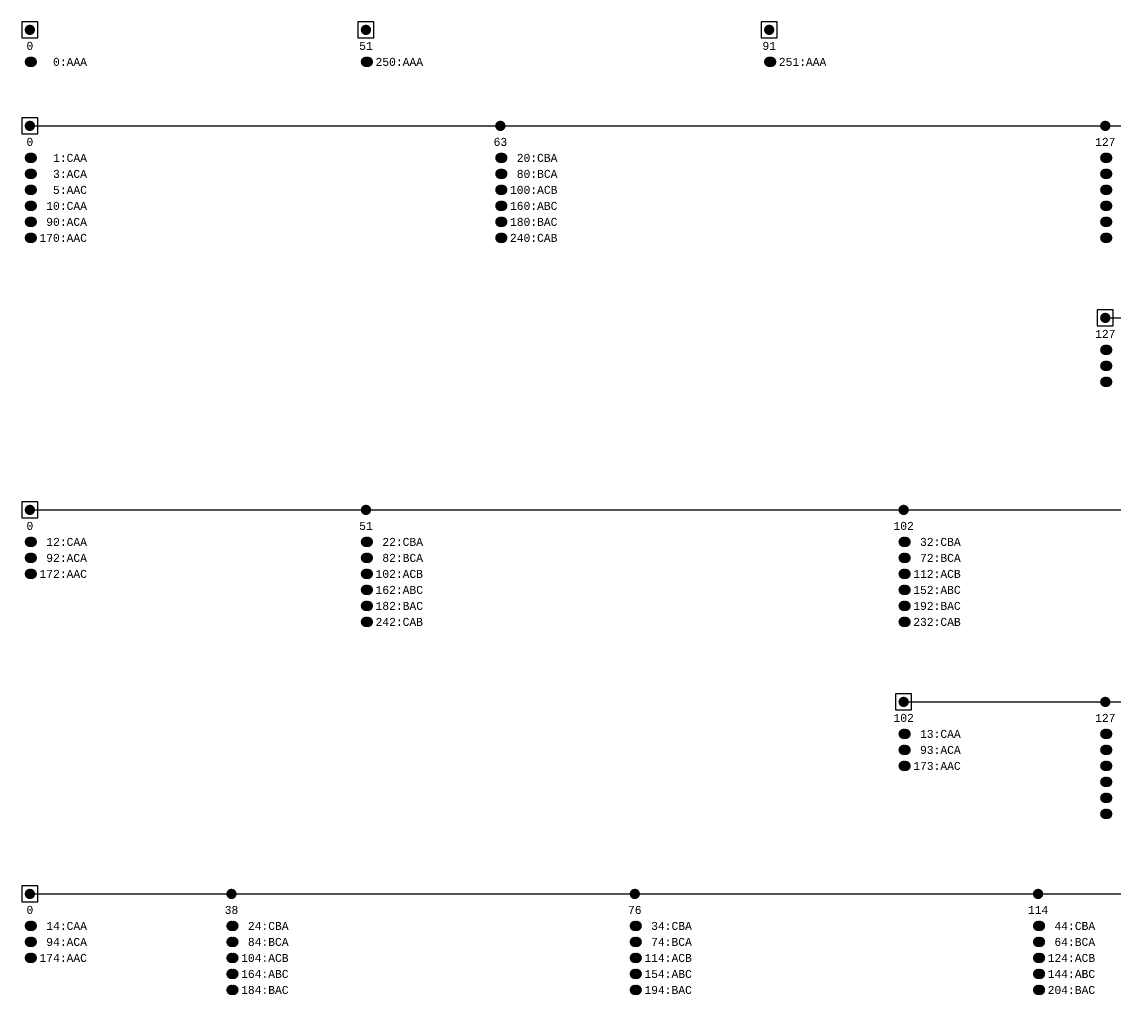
# Model space of a CAD drawing. Extents: x -0.03 to 6.27, y -6.07 to 0.03.
# Drawn here: x -0.025 to 3.391, y -3.016 to 0.025 of the extents above; entities that cross this region are included whole.
import ezdxf
from ezdxf.enums import TextEntityAlignment as Align

# ---------------------------------------------------------------- set-up
doc = ezdxf.new("R2010")
doc.units = 0
doc.styles.get("Standard").update_dxf_attribs({"font": 'consola.ttf'})

# ---------------------------------------------------------------- blocks, each defined once
blk = doc.blocks.new('ad88550c-27d1-4447-9dc0-13d2c9bc9270')
at = {"transparency": 33554687}
for color, points in [(7, [(0.01625, 0, 1), (-0.01625, 0, 1), (0.01625, 0)]), (7, [(1.06625, 0, 1), (1.03375, 0, 1), (1.06625, 0)]), (7, [(2.32625, 0, 1), (2.29375, 0, 1), (2.32625, 0)]), (0, [(0.02225, -0.1, 1), (-0.01025, -0.1, 1), (0.02225, -0.1)]), (250, [(1.07225, -0.1, 1), (1.03975, -0.1, 1), (1.07225, -0.1)]), (251, [(2.33225, -0.1, 1), (2.29975, -0.1, 1), (2.33225, -0.1)]), (7, [(0.01625, -0.3, 1), (-0.01625, -0.3, 1), (0.01625, -0.3)]), (7, [(1.48625, -0.3, 1), (1.45375, -0.3, 1), (1.48625, -0.3)]), (7, [(3.37625, -0.3, 1), (3.34375, -0.3, 1), (3.37625, -0.3)]), (1, [(0.02225, -0.4, 1), (-0.01025, -0.4, 1), (0.02225, -0.4)]), (20, [(1.49225, -0.4, 1), (1.45975, -0.4, 1), (1.49225, -0.4)]), (30, [(3.38225, -0.4, 1), (3.34975, -0.4, 1), (3.38225, -0.4)]), (3, [(0.02225, -0.45, 1), (-0.01025, -0.45, 1), (0.02225, -0.45)]), (80, [(1.49225, -0.45, 1), (1.45975, -0.45, 1), (1.49225, -0.45)]), (70, [(3.38225, -0.45, 1), (3.34975, -0.45, 1), (3.38225, -0.45)]), (5, [(0.02225, -0.5, 1), (-0.01025, -0.5, 1), (0.02225, -0.5)]), (100, [(1.49225, -0.5, 1), (1.45975, -0.5, 1), (1.49225, -0.5)]), (110, [(3.38225, -0.5, 1), (3.34975, -0.5, 1), (3.38225, -0.5)]), (10, [(0.02225, -0.55, 1), (-0.01025, -0.55, 1), (0.02225, -0.55)]), (160, [(1.49225, -0.55, 1), (1.45975, -0.55, 1), (1.49225, -0.55)]), (150, [(3.38225, -0.55, 1), (3.34975, -0.55, 1), (3.38225, -0.55)]), (90, [(0.02225, -0.6, 1), (-0.01025, -0.6, 1), (0.02225, -0.6)]), (180, [(1.49225, -0.6, 1), (1.45975, -0.6, 1), (1.49225, -0.6)]), (190, [(3.38225, -0.6, 1), (3.34975, -0.6, 1), (3.38225, -0.6)]), (170, [(0.02225, -0.65, 1), (-0.01025, -0.65, 1), (0.02225, -0.65)]), (240, [(1.49225, -0.65, 1), (1.45975, -0.65, 1), (1.49225, -0.65)]), (230, [(3.38225, -0.65, 1), (3.34975, -0.65, 1), (3.38225, -0.65)]), (7, [(3.37625, -0.9, 1), (3.34375, -0.9, 1), (3.37625, -0.9)]), (11, [(3.38225, -1, 1), (3.34975, -1, 1), (3.38225, -1)]), (91, [(3.38225, -1.05, 1), (3.34975, -1.05, 1), (3.38225, -1.05)]), (171, [(3.38225, -1.1, 1), (3.34975, -1.1, 1), (3.38225, -1.1)]), (7, [(0.01625, -1.5, 1), (-0.01625, -1.5, 1), (0.01625, -1.5)]), (7, [(1.06625, -1.5, 1), (1.03375, -1.5, 1), (1.06625, -1.5)]), (7, [(2.74625, -1.5, 1), (2.71375, -1.5, 1), (2.74625, -1.5)]), (12, [(0.02225, -1.6, 1), (-0.01025, -1.6, 1), (0.02225, -1.6)]), (22, [(1.07225, -1.6, 1), (1.03975, -1.6, 1), (1.07225, -1.6)]), (32, [(2.75225, -1.6, 1), (2.71975, -1.6, 1), (2.75225, -1.6)]), (92, [(0.02225, -1.65, 1), (-0.01025, -1.65, 1), (0.02225, -1.65)]), (82, [(1.07225, -1.65, 1), (1.03975, -1.65, 1), (1.07225, -1.65)]), (72, [(2.75225, -1.65, 1), (2.71975, -1.65, 1), (2.75225, -1.65)]), (172, [(0.02225, -1.7, 1), (-0.01025, -1.7, 1), (0.02225, -1.7)]), (102, [(1.07225, -1.7, 1), (1.03975, -1.7, 1), (1.07225, -1.7)]), (112, [(2.75225, -1.7, 1), (2.71975, -1.7, 1), (2.75225, -1.7)]), (162, [(1.07225, -1.75, 1), (1.03975, -1.75, 1), (1.07225, -1.75)]), (152, [(2.75225, -1.75, 1), (2.71975, -1.75, 1), (2.75225, -1.75)]), (182, [(1.07225, -1.8, 1), (1.03975, -1.8, 1), (1.07225, -1.8)]), (192, [(2.75225, -1.8, 1), (2.71975, -1.8, 1), (2.75225, -1.8)]), (242, [(1.07225, -1.85, 1), (1.03975, -1.85, 1), (1.07225, -1.85)]), (232, [(2.75225, -1.85, 1), (2.71975, -1.85, 1), (2.75225, -1.85)]), (7, [(2.74625, -2.1, 1), (2.71375, -2.1, 1), (2.74625, -2.1)]), (7, [(3.37625, -2.1, 1), (3.34375, -2.1, 1), (3.37625, -2.1)]), (13, [(2.75225, -2.2, 1), (2.71975, -2.2, 1), (2.75225, -2.2)]), (23, [(3.38225, -2.2, 1), (3.34975, -2.2, 1), (3.38225, -2.2)]), (93, [(2.75225, -2.25, 1), (2.71975, -2.25, 1), (2.75225, -2.25)]), (83, [(3.38225, -2.25, 1), (3.34975, -2.25, 1), (3.38225, -2.25)]), (173, [(2.75225, -2.3, 1), (2.71975, -2.3, 1), (2.75225, -2.3)]), (103, [(3.38225, -2.3, 1), (3.34975, -2.3, 1), (3.38225, -2.3)]), (163, [(3.38225, -2.35, 1), (3.34975, -2.35, 1), (3.38225, -2.35)]), (183, [(3.38225, -2.4, 1), (3.34975, -2.4, 1), (3.38225, -2.4)]), (243, [(3.38225, -2.45, 1), (3.34975, -2.45, 1), (3.38225, -2.45)]), (7, [(0.01625, -2.7, 1), (-0.01625, -2.7, 1), (0.01625, -2.7)]), (7, [(0.64625, -2.7, 1), (0.61375, -2.7, 1), (0.64625, -2.7)]), (7, [(1.90625, -2.7, 1), (1.87375, -2.7, 1), (1.90625, -2.7)]), (7, [(3.16625, -2.7, 1), (3.13375, -2.7, 1), (3.16625, -2.7)]), (14, [(0.02225, -2.8, 1), (-0.01025, -2.8, 1), (0.02225, -2.8)]), (24, [(0.65225, -2.8, 1), (0.61975, -2.8, 1), (0.65225, -2.8)]), (34, [(1.91225, -2.8, 1), (1.87975, -2.8, 1), (1.91225, -2.8)]), (44, [(3.17225, -2.8, 1), (3.13975, -2.8, 1), (3.17225, -2.8)]), (94, [(0.02225, -2.85, 1), (-0.01025, -2.85, 1), (0.02225, -2.85)]), (84, [(0.65225, -2.85, 1), (0.61975, -2.85, 1), (0.65225, -2.85)]), (74, [(1.91225, -2.85, 1), (1.87975, -2.85, 1), (1.91225, -2.85)]), (64, [(3.17225, -2.85, 1), (3.13975, -2.85, 1), (3.17225, -2.85)]), (174, [(0.02225, -2.9, 1), (-0.01025, -2.9, 1), (0.02225, -2.9)]), (104, [(0.65225, -2.9, 1), (0.61975, -2.9, 1), (0.65225, -2.9)]), (114, [(1.91225, -2.9, 1), (1.87975, -2.9, 1), (1.91225, -2.9)]), (124, [(3.17225, -2.9, 1), (3.13975, -2.9, 1), (3.17225, -2.9)]), (164, [(0.65225, -2.95, 1), (0.61975, -2.95, 1), (0.65225, -2.95)]), (154, [(1.91225, -2.95, 1), (1.87975, -2.95, 1), (1.91225, -2.95)]), (144, [(3.17225, -2.95, 1), (3.13975, -2.95, 1), (3.17225, -2.95)]), (184, [(0.65225, -3, 1), (0.61975, -3, 1), (0.65225, -3)]), (194, [(1.91225, -3, 1), (1.87975, -3, 1), (1.91225, -3)]), (204, [(3.17225, -3, 1), (3.13975, -3, 1), (3.17225, -3)])]:
    blk.add_hatch(color=color, dxfattribs=at).paths.add_polyline_path(points)
at = {"true_color": 0x000000, "transparency": 33554687}
blk.add_hatch(color=18, dxfattribs=at).paths.add_polyline_path([(0.01625, -0.1, 1), (-0.01625, -0.1, 1), (0.01625, -0.1)])
at = {"true_color": 0x333333, "transparency": 33554687}
blk.add_hatch(color=250, dxfattribs=at).paths.add_polyline_path([(1.06625, -0.1, 1), (1.03375, -0.1, 1), (1.06625, -0.1)])
at = {"true_color": 0x5b5b5b, "transparency": 33554687}
blk.add_hatch(color=251, dxfattribs=at).paths.add_polyline_path([(2.32625, -0.1, 1), (2.29375, -0.1, 1), (2.32625, -0.1)])
at = {"true_color": 0xff0000, "transparency": 33554687}
for points in [[(0.01625, -0.4, 1), (-0.01625, -0.4, 1), (0.01625, -0.4)], [(0.01625, -0.55, 1), (-0.01625, -0.55, 1), (0.01625, -0.55)]]:
    blk.add_hatch(color=1, dxfattribs=at).paths.add_polyline_path(points)
at = {"true_color": 0xff3f00, "transparency": 33554687}
blk.add_hatch(color=20, dxfattribs=at).paths.add_polyline_path([(1.48625, -0.4, 1), (1.45375, -0.4, 1), (1.48625, -0.4)])
at = {"true_color": 0xff7f00, "transparency": 33554687}
blk.add_hatch(color=30, dxfattribs=at).paths.add_polyline_path([(3.37625, -0.4, 1), (3.34375, -0.4, 1), (3.37625, -0.4)])
at = {"true_color": 0x00ff00, "transparency": 33554687}
for points in [[(0.01625, -0.45, 1), (-0.01625, -0.45, 1), (0.01625, -0.45)], [(0.01625, -0.6, 1), (-0.01625, -0.6, 1), (0.01625, -0.6)]]:
    blk.add_hatch(color=3, dxfattribs=at).paths.add_polyline_path(points)
at = {"true_color": 0x3fff00, "transparency": 33554687}
blk.add_hatch(color=80, dxfattribs=at).paths.add_polyline_path([(1.48625, -0.45, 1), (1.45375, -0.45, 1), (1.48625, -0.45)])
at = {"true_color": 0x7fff00, "transparency": 33554687}
blk.add_hatch(color=70, dxfattribs=at).paths.add_polyline_path([(3.37625, -0.45, 1), (3.34375, -0.45, 1), (3.37625, -0.45)])
at = {"true_color": 0x0000ff, "transparency": 33554687}
for points in [[(0.01625, -0.5, 1), (-0.01625, -0.5, 1), (0.01625, -0.5)], [(0.01625, -0.65, 1), (-0.01625, -0.65, 1), (0.01625, -0.65)]]:
    blk.add_hatch(color=5, dxfattribs=at).paths.add_polyline_path(points)
at = {"true_color": 0x00ff3f, "transparency": 33554687}
blk.add_hatch(color=100, dxfattribs=at).paths.add_polyline_path([(1.48625, -0.5, 1), (1.45375, -0.5, 1), (1.48625, -0.5)])
at = {"true_color": 0x00ff7f, "transparency": 33554687}
blk.add_hatch(color=110, dxfattribs=at).paths.add_polyline_path([(3.37625, -0.5, 1), (3.34375, -0.5, 1), (3.37625, -0.5)])
at = {"true_color": 0x003fff, "transparency": 33554687}
blk.add_hatch(color=160, dxfattribs=at).paths.add_polyline_path([(1.48625, -0.55, 1), (1.45375, -0.55, 1), (1.48625, -0.55)])
at = {"true_color": 0x007fff, "transparency": 33554687}
blk.add_hatch(color=150, dxfattribs=at).paths.add_polyline_path([(3.37625, -0.55, 1), (3.34375, -0.55, 1), (3.37625, -0.55)])
at = {"true_color": 0x3f00ff, "transparency": 33554687}
blk.add_hatch(color=180, dxfattribs=at).paths.add_polyline_path([(1.48625, -0.6, 1), (1.45375, -0.6, 1), (1.48625, -0.6)])
at = {"true_color": 0x7f00ff, "transparency": 33554687}
blk.add_hatch(color=190, dxfattribs=at).paths.add_polyline_path([(3.37625, -0.6, 1), (3.34375, -0.6, 1), (3.37625, -0.6)])
at = {"true_color": 0xff003f, "transparency": 33554687}
blk.add_hatch(color=240, dxfattribs=at).paths.add_polyline_path([(1.48625, -0.65, 1), (1.45375, -0.65, 1), (1.48625, -0.65)])
at = {"true_color": 0xff007f, "transparency": 33554687}
blk.add_hatch(color=230, dxfattribs=at).paths.add_polyline_path([(3.37625, -0.65, 1), (3.34375, -0.65, 1), (3.37625, -0.65)])
at = {"true_color": 0xff7f7f, "transparency": 33554687}
blk.add_hatch(color=11, dxfattribs=at).paths.add_polyline_path([(3.37625, -1, 1), (3.34375, -1, 1), (3.37625, -1)])
at = {"true_color": 0x7fff7f, "transparency": 33554687}
blk.add_hatch(color=91, dxfattribs=at).paths.add_polyline_path([(3.37625, -1.05, 1), (3.34375, -1.05, 1), (3.37625, -1.05)])
at = {"true_color": 0x7f7fff, "transparency": 33554687}
blk.add_hatch(color=171, dxfattribs=at).paths.add_polyline_path([(3.37625, -1.1, 1), (3.34375, -1.1, 1), (3.37625, -1.1)])
at = {"true_color": 0xcc0000, "transparency": 33554687}
blk.add_hatch(color=12, dxfattribs=at).paths.add_polyline_path([(0.01625, -1.6, 1), (-0.01625, -1.6, 1), (0.01625, -1.6)])
at = {"true_color": 0xcc3300, "transparency": 33554687}
blk.add_hatch(color=22, dxfattribs=at).paths.add_polyline_path([(1.06625, -1.6, 1), (1.03375, -1.6, 1), (1.06625, -1.6)])
at = {"true_color": 0xcc6600, "transparency": 33554687}
blk.add_hatch(color=32, dxfattribs=at).paths.add_polyline_path([(2.74625, -1.6, 1), (2.71375, -1.6, 1), (2.74625, -1.6)])
at = {"true_color": 0x00cc00, "transparency": 33554687}
blk.add_hatch(color=92, dxfattribs=at).paths.add_polyline_path([(0.01625, -1.65, 1), (-0.01625, -1.65, 1), (0.01625, -1.65)])
at = {"true_color": 0x33cc00, "transparency": 33554687}
blk.add_hatch(color=82, dxfattribs=at).paths.add_polyline_path([(1.06625, -1.65, 1), (1.03375, -1.65, 1), (1.06625, -1.65)])
at = {"true_color": 0x66cc00, "transparency": 33554687}
blk.add_hatch(color=72, dxfattribs=at).paths.add_polyline_path([(2.74625, -1.65, 1), (2.71375, -1.65, 1), (2.74625, -1.65)])
at = {"true_color": 0x0000cc, "transparency": 33554687}
blk.add_hatch(color=172, dxfattribs=at).paths.add_polyline_path([(0.01625, -1.7, 1), (-0.01625, -1.7, 1), (0.01625, -1.7)])
at = {"true_color": 0x00cc33, "transparency": 33554687}
blk.add_hatch(color=102, dxfattribs=at).paths.add_polyline_path([(1.06625, -1.7, 1), (1.03375, -1.7, 1), (1.06625, -1.7)])
at = {"true_color": 0x00cc66, "transparency": 33554687}
blk.add_hatch(color=112, dxfattribs=at).paths.add_polyline_path([(2.74625, -1.7, 1), (2.71375, -1.7, 1), (2.74625, -1.7)])
at = {"true_color": 0x0033cc, "transparency": 33554687}
blk.add_hatch(color=162, dxfattribs=at).paths.add_polyline_path([(1.06625, -1.75, 1), (1.03375, -1.75, 1), (1.06625, -1.75)])
at = {"true_color": 0x0066cc, "transparency": 33554687}
blk.add_hatch(color=152, dxfattribs=at).paths.add_polyline_path([(2.74625, -1.75, 1), (2.71375, -1.75, 1), (2.74625, -1.75)])
at = {"true_color": 0x3300cc, "transparency": 33554687}
blk.add_hatch(color=182, dxfattribs=at).paths.add_polyline_path([(1.06625, -1.8, 1), (1.03375, -1.8, 1), (1.06625, -1.8)])
at = {"true_color": 0x6600cc, "transparency": 33554687}
blk.add_hatch(color=192, dxfattribs=at).paths.add_polyline_path([(2.74625, -1.8, 1), (2.71375, -1.8, 1), (2.74625, -1.8)])
at = {"true_color": 0xcc0033, "transparency": 33554687}
blk.add_hatch(color=242, dxfattribs=at).paths.add_polyline_path([(1.06625, -1.85, 1), (1.03375, -1.85, 1), (1.06625, -1.85)])
at = {"true_color": 0xcc0066, "transparency": 33554687}
blk.add_hatch(color=232, dxfattribs=at).paths.add_polyline_path([(2.74625, -1.85, 1), (2.71375, -1.85, 1), (2.74625, -1.85)])
at = {"true_color": 0xcc6666, "transparency": 33554687}
blk.add_hatch(color=13, dxfattribs=at).paths.add_polyline_path([(2.74625, -2.2, 1), (2.71375, -2.2, 1), (2.74625, -2.2)])
at = {"true_color": 0xcc7f66, "transparency": 33554687}
blk.add_hatch(color=23, dxfattribs=at).paths.add_polyline_path([(3.37625, -2.2, 1), (3.34375, -2.2, 1), (3.37625, -2.2)])
at = {"true_color": 0x66cc66, "transparency": 33554687}
blk.add_hatch(color=93, dxfattribs=at).paths.add_polyline_path([(2.74625, -2.25, 1), (2.71375, -2.25, 1), (2.74625, -2.25)])
at = {"true_color": 0x7fcc66, "transparency": 33554687}
blk.add_hatch(color=83, dxfattribs=at).paths.add_polyline_path([(3.37625, -2.25, 1), (3.34375, -2.25, 1), (3.37625, -2.25)])
at = {"true_color": 0x6666cc, "transparency": 33554687}
blk.add_hatch(color=173, dxfattribs=at).paths.add_polyline_path([(2.74625, -2.3, 1), (2.71375, -2.3, 1), (2.74625, -2.3)])
at = {"true_color": 0x66cc7f, "transparency": 33554687}
blk.add_hatch(color=103, dxfattribs=at).paths.add_polyline_path([(3.37625, -2.3, 1), (3.34375, -2.3, 1), (3.37625, -2.3)])
at = {"true_color": 0x667fcc, "transparency": 33554687}
blk.add_hatch(color=163, dxfattribs=at).paths.add_polyline_path([(3.37625, -2.35, 1), (3.34375, -2.35, 1), (3.37625, -2.35)])
at = {"true_color": 0x7f66cc, "transparency": 33554687}
blk.add_hatch(color=183, dxfattribs=at).paths.add_polyline_path([(3.37625, -2.4, 1), (3.34375, -2.4, 1), (3.37625, -2.4)])
at = {"true_color": 0xcc667f, "transparency": 33554687}
blk.add_hatch(color=243, dxfattribs=at).paths.add_polyline_path([(3.37625, -2.45, 1), (3.34375, -2.45, 1), (3.37625, -2.45)])
at = {"true_color": 0x990000, "transparency": 33554687}
blk.add_hatch(color=14, dxfattribs=at).paths.add_polyline_path([(0.01625, -2.8, 1), (-0.01625, -2.8, 1), (0.01625, -2.8)])
at = {"true_color": 0x992600, "transparency": 33554687}
blk.add_hatch(color=24, dxfattribs=at).paths.add_polyline_path([(0.64625, -2.8, 1), (0.61375, -2.8, 1), (0.64625, -2.8)])
at = {"true_color": 0x994c00, "transparency": 33554687}
blk.add_hatch(color=34, dxfattribs=at).paths.add_polyline_path([(1.90625, -2.8, 1), (1.87375, -2.8, 1), (1.90625, -2.8)])
at = {"true_color": 0x997200, "transparency": 33554687}
blk.add_hatch(color=44, dxfattribs=at).paths.add_polyline_path([(3.16625, -2.8, 1), (3.13375, -2.8, 1), (3.16625, -2.8)])
at = {"true_color": 0x009900, "transparency": 33554687}
blk.add_hatch(color=94, dxfattribs=at).paths.add_polyline_path([(0.01625, -2.85, 1), (-0.01625, -2.85, 1), (0.01625, -2.85)])
at = {"true_color": 0x269900, "transparency": 33554687}
blk.add_hatch(color=84, dxfattribs=at).paths.add_polyline_path([(0.64625, -2.85, 1), (0.61375, -2.85, 1), (0.64625, -2.85)])
at = {"true_color": 0x4c9900, "transparency": 33554687}
blk.add_hatch(color=74, dxfattribs=at).paths.add_polyline_path([(1.90625, -2.85, 1), (1.87375, -2.85, 1), (1.90625, -2.85)])
at = {"true_color": 0x729900, "transparency": 33554687}
blk.add_hatch(color=64, dxfattribs=at).paths.add_polyline_path([(3.16625, -2.85, 1), (3.13375, -2.85, 1), (3.16625, -2.85)])
at = {"true_color": 0x000099, "transparency": 33554687}
blk.add_hatch(color=174, dxfattribs=at).paths.add_polyline_path([(0.01625, -2.9, 1), (-0.01625, -2.9, 1), (0.01625, -2.9)])
at = {"true_color": 0x009926, "transparency": 33554687}
blk.add_hatch(color=104, dxfattribs=at).paths.add_polyline_path([(0.64625, -2.9, 1), (0.61375, -2.9, 1), (0.64625, -2.9)])
at = {"true_color": 0x00994c, "transparency": 33554687}
blk.add_hatch(color=114, dxfattribs=at).paths.add_polyline_path([(1.90625, -2.9, 1), (1.87375, -2.9, 1), (1.90625, -2.9)])
at = {"true_color": 0x009972, "transparency": 33554687}
blk.add_hatch(color=124, dxfattribs=at).paths.add_polyline_path([(3.16625, -2.9, 1), (3.13375, -2.9, 1), (3.16625, -2.9)])
at = {"true_color": 0x002699, "transparency": 33554687}
blk.add_hatch(color=164, dxfattribs=at).paths.add_polyline_path([(0.64625, -2.95, 1), (0.61375, -2.95, 1), (0.64625, -2.95)])
at = {"true_color": 0x004c99, "transparency": 33554687}
blk.add_hatch(color=154, dxfattribs=at).paths.add_polyline_path([(1.90625, -2.95, 1), (1.87375, -2.95, 1), (1.90625, -2.95)])
at = {"true_color": 0x007299, "transparency": 33554687}
blk.add_hatch(color=144, dxfattribs=at).paths.add_polyline_path([(3.16625, -2.95, 1), (3.13375, -2.95, 1), (3.16625, -2.95)])
at = {"true_color": 0x260099, "transparency": 33554687}
blk.add_hatch(color=184, dxfattribs=at).paths.add_polyline_path([(0.64625, -3, 1), (0.61375, -3, 1), (0.64625, -3)])
at = {"true_color": 0x4c0099, "transparency": 33554687}
blk.add_hatch(color=194, dxfattribs=at).paths.add_polyline_path([(1.90625, -3, 1), (1.87375, -3, 1), (1.90625, -3)])
at = {"true_color": 0x720099, "transparency": 33554687}
blk.add_hatch(color=204, dxfattribs=at).paths.add_polyline_path([(3.16625, -3, 1), (3.13375, -3, 1), (3.16625, -3)])
at = {"transparency": 33554687}
for p, q in [((0.025, 0.025), (-0.025, 0.025)), ((-0.025, 0.025), (-0.025, -0.025)), ((0, 0), (0, 0)), ((0.025, -0.025), (0.025, 0.025)), ((1.075, 0.025), (1.025, 0.025)), ((1.025, 0.025), (1.025, -0.025)), ((1.05, 0), (1.05, 0)), ((1.075, -0.025), (1.075, 0.025)), ((2.335, 0.025), (2.285, 0.025)), ((2.285, 0.025), (2.285, -0.025)), ((2.31, 0), (2.31, 0)), ((2.335, -0.025), (2.335, 0.025)), ((-0.025, -0.025), (0.025, -0.025)), ((1.025, -0.025), (1.075, -0.025)), ((2.285, -0.025), (2.335, -0.025)), ((0.025, -0.275), (-0.025, -0.275)), ((-0.025, -0.275), (-0.025, -0.325)), ((0, -0.3), (6.09, -0.3)), ((0.025, -0.325), (0.025, -0.275)), ((-0.025, -0.325), (0.025, -0.325)), ((3.385, -0.875), (3.335, -0.875)), ((3.335, -0.875), (3.335, -0.925)), ((3.385, -0.925), (3.385, -0.875)), ((3.36, -0.9), (6.09, -0.9)), ((3.335, -0.925), (3.385, -0.925)), ((0.025, -1.475), (-0.025, -1.475)), ((-0.025, -1.475), (-0.025, -1.525)), ((0, -1.5), (5.46, -1.5)), ((0.025, -1.525), (0.025, -1.475)), ((-0.025, -1.525), (0.025, -1.525)), ((2.755, -2.075), (2.705, -2.075)), ((2.705, -2.075), (2.705, -2.125)), ((2.755, -2.125), (2.755, -2.075)), ((2.73, -2.1), (5.46, -2.1)), ((2.705, -2.125), (2.755, -2.125)), ((0.025, -2.675), (-0.025, -2.675)), ((-0.025, -2.675), (-0.025, -2.725)), ((0.025, -2.725), (0.025, -2.675)), ((-0.025, -2.725), (0.025, -2.725)), ((0, -2.7), (4.2, -2.7))]:
    blk.add_line(p, q, dxfattribs=at)
for s, p in [('0', (0, -0.05)), ('51', (1.05, -0.05)), ('91', (2.31, -0.05)), ('0', (0, -0.35)), ('63', (1.47, -0.35)), ('127', (3.36, -0.35)), ('127', (3.36, -0.95)), ('0', (0, -1.55)), ('51', (1.05, -1.55)), ('102', (2.73, -1.55)), ('102', (2.73, -2.15)), ('127', (3.36, -2.15)), ('0', (0, -2.75)), ('38', (0.63, -2.75)), ('76', (1.89, -2.75)), ('114', (3.15, -2.75))]:
    blk.add_text(s, height=0.025, dxfattribs=at).set_placement(p, align=Align.MIDDLE_CENTER)
for s, p in [('  0:AAA', (0.03, -0.1)), ('250:AAA', (1.08, -0.1)), ('251:AAA', (2.34, -0.1)), ('  1:CAA', (0.03, -0.4)), (' 20:CBA', (1.5, -0.4)), ('  3:ACA', (0.03, -0.45)), (' 80:BCA', (1.5, -0.45)), ('  5:AAC', (0.03, -0.5)), ('100:ACB', (1.5, -0.5)), (' 10:CAA', (0.03, -0.55)), ('160:ABC', (1.5, -0.55)), (' 90:ACA', (0.03, -0.6)), ('180:BAC', (1.5, -0.6)), ('170:AAC', (0.03, -0.65)), ('240:CAB', (1.5, -0.65)), (' 12:CAA', (0.03, -1.6)), (' 22:CBA', (1.08, -1.6)), (' 32:CBA', (2.76, -1.6)), (' 92:ACA', (0.03, -1.65)), (' 82:BCA', (1.08, -1.65)), (' 72:BCA', (2.76, -1.65)), ('172:AAC', (0.03, -1.7)), ('102:ACB', (1.08, -1.7)), ('112:ACB', (2.76, -1.7)), ('162:ABC', (1.08, -1.75)), ('152:ABC', (2.76, -1.75)), ('182:BAC', (1.08, -1.8)), ('192:BAC', (2.76, -1.8)), ('242:CAB', (1.08, -1.85)), ('232:CAB', (2.76, -1.85)), (' 13:CAA', (2.76, -2.2)), (' 93:ACA', (2.76, -2.25)), ('173:AAC', (2.76, -2.3)), (' 14:CAA', (0.03, -2.8)), (' 24:CBA', (0.66, -2.8)), (' 34:CBA', (1.92, -2.8)), (' 44:CBA', (3.18, -2.8)), (' 94:ACA', (0.03, -2.85)), (' 84:BCA', (0.66, -2.85)), (' 74:BCA', (1.92, -2.85)), (' 64:BCA', (3.18, -2.85)), ('174:AAC', (0.03, -2.9)), ('104:ACB', (0.66, -2.9)), ('114:ACB', (1.92, -2.9)), ('124:ACB', (3.18, -2.9)), ('164:ABC', (0.66, -2.95)), ('154:ABC', (1.92, -2.95)), ('144:ABC', (3.18, -2.95)), ('184:BAC', (0.66, -3)), ('194:BAC', (1.92, -3)), ('204:BAC', (3.18, -3))]:
    blk.add_text(s, height=0.025, dxfattribs=at).set_placement(p, align=Align.MIDDLE_LEFT)

msp = doc.modelspace()

# ---------------------------------------------------------------- block references
at = {"linetype": 'Continuous', "lineweight": -3, "transparency": 33554687}
msp.add_blockref('ad88550c-27d1-4447-9dc0-13d2c9bc9270', (0, 0), dxfattribs=at)

doc.saveas('drawing.dxf')
